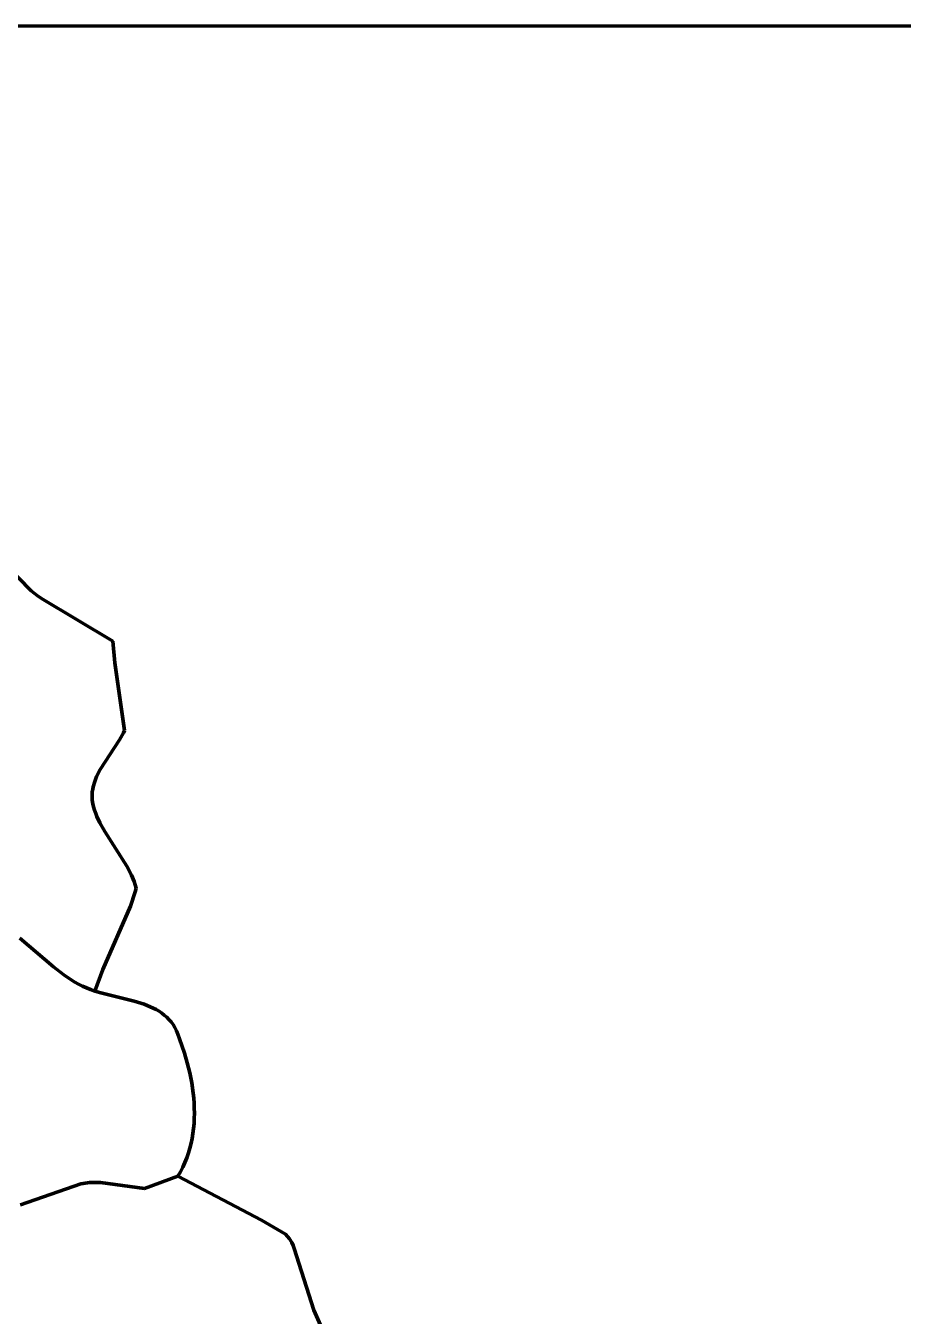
# Model space of a CAD drawing. Header units: millimetres. Extents: x 0 to 10.4, y 0 to 7.8.
# Drawn here: x 3.561 to 5.543, y 4.905 to 7.819 of the extents above; entities that cross this region are included whole.
import ezdxf

# ---------------------------------------------------------------- set-up
doc = ezdxf.new("R2010")
doc.units = ezdxf.units.MM
for name, color, linetype, lineweight in [('color#7c7c7cff', 7, 'CONTINUOUS', 100), ('color#818181ff', 7, 'CONTINUOUS', 100), ('color#858585ff', 7, 'CONTINUOUS', 100), ('color#8f8f8fff', 7, 'CONTINUOUS', 100)]:
    doc.layers.add(name, color=color, linetype=linetype, lineweight=lineweight)

msp = doc.modelspace()

# ---------------------------------------------------------------- linework, layer by layer
at = {"layer": 'color#7c7c7cff'}
for p, q in [((3.5479, 5.7582), (3.6236, 5.6937)), ((3.6236, 5.6937), (3.6471, 5.6756)), ((3.6471, 5.6756), (3.6634, 5.6645)), ((3.6634, 5.6645), (3.6718, 5.6594)), ((3.6718, 5.6594), (3.6804, 5.6546)), ((3.6804, 5.6546), (3.6892, 5.6501)), ((3.6892, 5.6501), (3.6982, 5.6461)), ((3.6982, 5.6461), (3.7075, 5.6424)), ((3.7075, 5.6424), (3.717, 5.6391)), ((3.717, 5.6391), (3.7309, 5.6347)), ((3.7309, 5.6347), (3.8061, 5.6161)), ((3.8061, 5.6161), (3.8283, 5.6091)), ((3.8283, 5.6091), (3.8424, 5.6036)), ((3.8424, 5.6036), (3.8492, 5.6004)), ((3.8492, 5.6004), (3.8558, 5.597)), ((3.8558, 5.597), (3.8621, 5.5932)), ((3.8621, 5.5932), (3.8682, 5.5892)), ((3.8682, 5.5892), (3.874, 5.5847)), ((3.874, 5.5847), (3.8795, 5.5799)), ((3.8795, 5.5799), (3.8846, 5.5748)), ((3.8846, 5.5748), (3.8895, 5.5691)), ((3.8895, 5.5691), (3.8939, 5.5631)), ((3.8939, 5.5631), (3.8979, 5.5565)), ((3.8979, 5.5565), (3.9016, 5.5494)), ((3.9016, 5.5494), (3.9047, 5.5419)), ((3.9047, 5.5419), (3.9087, 5.5313)), ((3.9087, 5.5313), (3.9197, 5.4989)), ((3.9197, 5.4989), (3.926, 5.4768)), ((3.926, 5.4768), (3.9314, 5.4543)), ((3.9314, 5.4543), (3.9359, 5.4316)), ((3.9359, 5.4316), (3.9392, 5.4087)), ((3.9392, 5.4087), (3.9404, 5.3972)), ((3.9404, 5.3972), (3.9412, 5.3857)), ((3.9412, 5.3857), (3.9417, 5.3743)), ((3.9417, 5.3743), (3.9419, 5.3628)), ((3.9411, 5.34), (3.9401, 5.3287)), ((3.9417, 5.3514), (3.9411, 5.34)), ((3.9419, 5.3628), (3.9417, 5.3514)), ((3.9368, 5.3062), (3.9346, 5.2951)), ((3.9387, 5.3174), (3.9368, 5.3062)), ((3.9401, 5.3287), (3.9387, 5.3174)), ((3.9318, 5.2841), (3.9286, 5.2732)), ((3.9346, 5.2951), (3.9318, 5.2841)), ((3.9207, 5.2518), (3.9159, 5.2412)), ((3.9249, 5.2624), (3.9207, 5.2518)), ((3.9286, 5.2732), (3.9249, 5.2624)), ((3.9049, 5.2206), (3.8296, 5.1933)), ((3.9107, 5.2309), (3.9049, 5.2206)), ((3.9159, 5.2412), (3.9107, 5.2309)), ((3.6855, 5.2032), (3.5496, 5.1558)), ((3.6905, 5.2043), (3.6855, 5.2032)), ((3.7054, 5.2063), (3.6905, 5.2043)), ((3.7303, 5.2063), (3.7054, 5.2063)), ((3.8296, 5.1933), (3.7303, 5.2063))]:
    msp.add_line(p, q, dxfattribs=at)
at = {"layer": 'color#818181ff'}
for p, q in [((3.5158, 6.6019), (3.573, 6.5431)), ((3.573, 6.5431), (3.5867, 6.5323)), ((3.5867, 6.5323), (3.5965, 6.5259)), ((3.5965, 6.5259), (3.7578, 6.4297)), ((3.7578, 6.4297), (3.762, 6.3806)), ((3.762, 6.3806), (3.7845, 6.2279)), ((3.782, 6.2225), (3.7732, 6.2066)), ((3.7845, 6.2279), (3.782, 6.2225)), ((3.7732, 6.2066), (3.7293, 6.1396)), ((3.7211, 6.1234), (3.7168, 6.1123)), ((3.7293, 6.1396), (3.7211, 6.1234)), ((3.7123, 6.0948), (3.7114, 6.0888)), ((3.7135, 6.1007), (3.7123, 6.0948)), ((3.7168, 6.1123), (3.7135, 6.1007)), ((3.7109, 6.0827), (3.7108, 6.0764)), ((3.7108, 6.0764), (3.7111, 6.07)), ((3.7114, 6.0888), (3.7109, 6.0827)), ((3.7111, 6.07), (3.7126, 6.0623)), ((3.7126, 6.0623), (3.7144, 6.0548)), ((3.7144, 6.0548), (3.7167, 6.0475)), ((3.7167, 6.0475), (3.7192, 6.0402)), ((3.7192, 6.0402), (3.722, 6.0331)), ((3.722, 6.0331), (3.7283, 6.0193)), ((3.7283, 6.0193), (3.7394, 5.9992)), ((3.7394, 5.9992), (3.7893, 5.921)), ((3.7893, 5.921), (3.7998, 5.9005)), ((3.7998, 5.9005), (3.8057, 5.8864)), ((3.8083, 5.8634), (3.7978, 5.8305)), ((3.8057, 5.8864), (3.8082, 5.8791)), ((3.8082, 5.8791), (3.8104, 5.8717)), ((3.8104, 5.8717), (3.8083, 5.8634)), ((3.7978, 5.8305), (3.7351, 5.6878)), ((3.6236, 5.6937), (3.5479, 5.7582)), ((3.6471, 5.6756), (3.6236, 5.6937)), ((3.7351, 5.6878), (3.717, 5.6391)), ((3.6634, 5.6645), (3.6471, 5.6756)), ((3.6718, 5.6594), (3.6634, 5.6645)), ((3.6804, 5.6546), (3.6718, 5.6594)), ((3.6892, 5.6501), (3.6804, 5.6546)), ((3.6982, 5.6461), (3.6892, 5.6501)), ((3.7075, 5.6424), (3.6982, 5.6461)), ((3.717, 5.6391), (3.7075, 5.6424))]:
    msp.add_line(p, q, dxfattribs=at)
at = {"layer": 'color#858585ff'}
for p, q in [((3.8296, 5.1933), (3.9049, 5.2206)), ((3.9049, 5.2206), (4.0935, 5.1214)), ((3.5496, 5.1558), (3.6855, 5.2032)), ((3.6855, 5.2032), (3.6905, 5.2043)), ((3.6905, 5.2043), (3.7054, 5.2063)), ((3.7054, 5.2063), (3.7303, 5.2063)), ((3.7303, 5.2063), (3.8296, 5.1933)), ((4.0935, 5.1214), (4.1475, 5.0895)), ((4.1475, 5.0895), (4.1568, 5.0796)), ((4.1568, 5.0796), (4.1623, 5.0709)), ((4.1623, 5.0709), (4.1651, 5.0645)), ((4.1651, 5.0645), (4.1671, 5.0574)), ((4.1671, 5.0574), (4.2115, 4.9179)), ((4.2115, 4.9179), (4.2264, 4.8845))]:
    msp.add_line(p, q, dxfattribs=at)
at = {"layer": 'color#8f8f8fff'}
for p, q in [((2.401, 7.8194), (6.0166, 7.8194)), ((3.573, 6.5431), (3.5158, 6.6019)), ((3.5867, 6.5323), (3.573, 6.5431)), ((3.5965, 6.5259), (3.5867, 6.5323)), ((3.7578, 6.4297), (3.5965, 6.5259)), ((3.762, 6.3806), (3.7578, 6.4297)), ((3.7845, 6.2279), (3.762, 6.3806)), ((3.7732, 6.2066), (3.782, 6.2225)), ((3.782, 6.2225), (3.7845, 6.2279)), ((3.7293, 6.1396), (3.7732, 6.2066)), ((3.7168, 6.1123), (3.7211, 6.1234)), ((3.7211, 6.1234), (3.7293, 6.1396)), ((3.7114, 6.0888), (3.7123, 6.0948)), ((3.7123, 6.0948), (3.7135, 6.1007)), ((3.7135, 6.1007), (3.7168, 6.1123)), ((3.7108, 6.0764), (3.7109, 6.0827)), ((3.7111, 6.07), (3.7108, 6.0764)), ((3.7109, 6.0827), (3.7114, 6.0888)), ((3.7126, 6.0623), (3.7111, 6.07)), ((3.7144, 6.0548), (3.7126, 6.0623)), ((3.7167, 6.0475), (3.7144, 6.0548)), ((3.7192, 6.0402), (3.7167, 6.0475)), ((3.722, 6.0331), (3.7192, 6.0402)), ((3.7283, 6.0193), (3.722, 6.0331)), ((3.7394, 5.9992), (3.7283, 6.0193)), ((3.7893, 5.921), (3.7394, 5.9992)), ((3.7998, 5.9005), (3.7893, 5.921)), ((3.8057, 5.8864), (3.7998, 5.9005)), ((3.7978, 5.8305), (3.8083, 5.8634)), ((3.8082, 5.8791), (3.8057, 5.8864)), ((3.8104, 5.8717), (3.8082, 5.8791)), ((3.8083, 5.8634), (3.8104, 5.8717)), ((3.7351, 5.6878), (3.7978, 5.8305)), ((3.717, 5.6391), (3.7351, 5.6878)), ((3.7309, 5.6347), (3.717, 5.6391)), ((3.8061, 5.6161), (3.7309, 5.6347)), ((3.8283, 5.6091), (3.8061, 5.6161)), ((3.8424, 5.6036), (3.8283, 5.6091)), ((3.8492, 5.6004), (3.8424, 5.6036)), ((3.8558, 5.597), (3.8492, 5.6004)), ((3.8621, 5.5932), (3.8558, 5.597)), ((3.8682, 5.5892), (3.8621, 5.5932)), ((3.874, 5.5847), (3.8682, 5.5892)), ((3.8795, 5.5799), (3.874, 5.5847)), ((3.8846, 5.5748), (3.8795, 5.5799)), ((3.8895, 5.5691), (3.8846, 5.5748)), ((3.8939, 5.5631), (3.8895, 5.5691)), ((3.8979, 5.5565), (3.8939, 5.5631)), ((3.9016, 5.5494), (3.8979, 5.5565)), ((3.9047, 5.5419), (3.9016, 5.5494)), ((3.9087, 5.5313), (3.9047, 5.5419)), ((3.9197, 5.4989), (3.9087, 5.5313)), ((3.926, 5.4768), (3.9197, 5.4989)), ((3.9314, 5.4543), (3.926, 5.4768)), ((3.9359, 5.4316), (3.9314, 5.4543)), ((3.9392, 5.4087), (3.9359, 5.4316)), ((3.9404, 5.3972), (3.9392, 5.4087)), ((3.9412, 5.3857), (3.9404, 5.3972)), ((3.9417, 5.3743), (3.9412, 5.3857)), ((3.9419, 5.3628), (3.9417, 5.3743)), ((3.9401, 5.3287), (3.9411, 5.34)), ((3.9411, 5.34), (3.9417, 5.3514)), ((3.9417, 5.3514), (3.9419, 5.3628)), ((3.9346, 5.2951), (3.9368, 5.3062)), ((3.9368, 5.3062), (3.9387, 5.3174)), ((3.9387, 5.3174), (3.9401, 5.3287)), ((3.9286, 5.2732), (3.9318, 5.2841)), ((3.9318, 5.2841), (3.9346, 5.2951)), ((3.9159, 5.2412), (3.9207, 5.2518)), ((3.9207, 5.2518), (3.9249, 5.2624)), ((3.9249, 5.2624), (3.9286, 5.2732)), ((3.9049, 5.2206), (3.9107, 5.2309)), ((4.0935, 5.1214), (3.9049, 5.2206)), ((3.9107, 5.2309), (3.9159, 5.2412)), ((4.1475, 5.0895), (4.0935, 5.1214)), ((4.1568, 5.0796), (4.1475, 5.0895)), ((4.1623, 5.0709), (4.1568, 5.0796)), ((4.1651, 5.0645), (4.1623, 5.0709)), ((4.1671, 5.0574), (4.1651, 5.0645)), ((4.2115, 4.9179), (4.1671, 5.0574)), ((4.2264, 4.8845), (4.2115, 4.9179))]:
    msp.add_line(p, q, dxfattribs=at)

doc.saveas('drawing.dxf')
